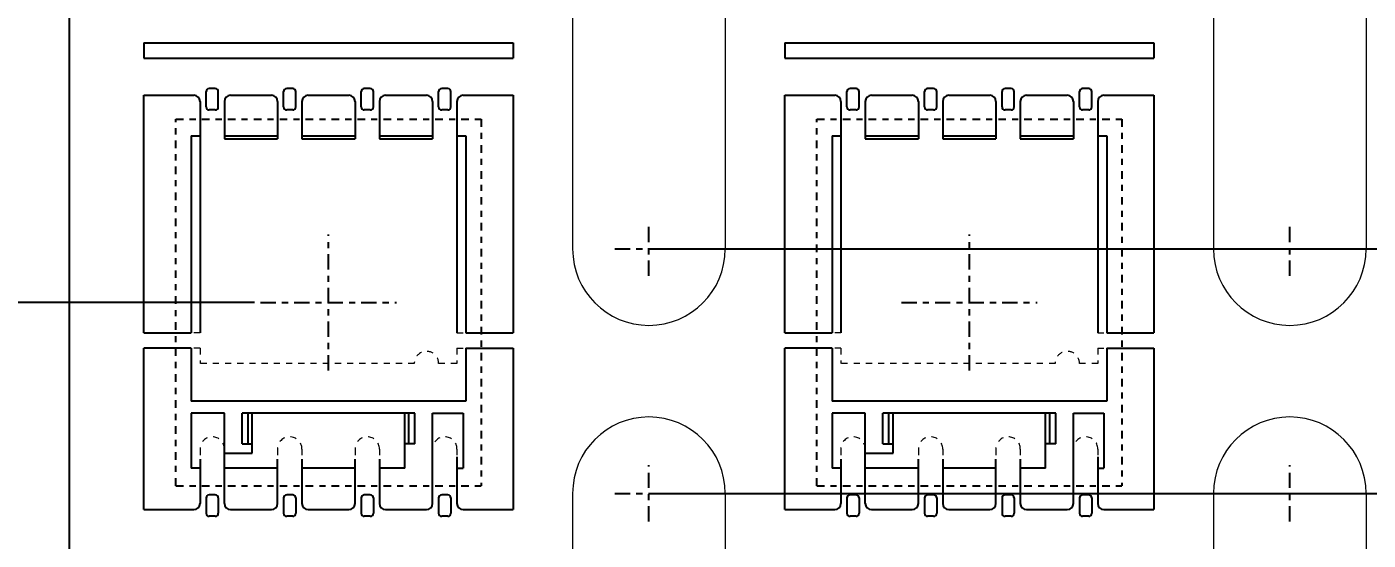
# Model space of a CAD drawing. Header units: inches. Extents: x -1651 to 1053, y -382 to 593.
# Drawn here: x -1620.28 to -1598.3, y 526.17 to 534.57 of the extents above; entities that cross this region are included whole.
import ezdxf

# ---------------------------------------------------------------- set-up
doc = ezdxf.new("R2010")
doc.units = ezdxf.units.IN
doc.header["$LTSCALE"] = 0.1
doc.header["$MEASUREMENT"] = 0
doc.linetypes.add('CENTER', pattern=[2, 1.25, -0.25, 0.25, -0.25])
doc.linetypes.add('HIDDEN', pattern=[0.375, 0.25, -0.125])
doc.layers.add('1D', color=4, linetype='Continuous', lineweight=9)
doc.layers.add('P-L', color=7, linetype='HIDDEN', lineweight=13)
doc.layers.add('3', color=7, linetype='Continuous')
doc.layers.add('3D', color=4, linetype='Continuous')
doc.styles.add('TEXT-1', font='simplex.shx')
doc.dimstyles.new('DM-1-1', dxfattribs={"dimtxt": 1, "dimasz": 1, "dimexe": 0.25, "dimexo": 0.1, "dimgap": 0.2, "dimtad": 0, "dimdec": 3, "dimzin": 0, "dimdsep": 46, "dimtxsty": 'TEXT-1', "dimcen": 0.09, "dimclrd": 256, "dimclre": 256, "dimclrt": 256, "dimadec": 0, "dimazin": 0, "dimtfac": 1, "dimtdec": 3, "dimtofl": 0, "dimtmove": 0, "dimatfit": 0, "dimfxl": 1, "dimtolj": 1, "dimtzin": 0, "dimarcsym": 0})

# ---------------------------------------------------------------- blocks, each defined once
blk = doc.blocks.new('*D73')
at = {"layer": '1D', "lineweight": -2, "transparency": 16777216}
blk.add_line((-1615.99, 507.632), (-1627.848, 507.632), dxfattribs=at)
at = {"layer": 'Defpoints', "color": 0, "transparency": 16777216}
for p in [(-1615.334, 579.232), (-1627.848, 507.632), (-1615.89, 507.632)]:
    blk.add_point(p, dxfattribs=at)
at = {"layer": '1D', "transparency": 16777216, "insert": (-1630.429, 507.632), "char_height": 1, "attachment_point": 5, "style": 'TEXT-1'}
blk.add_mtext('\\A1;71.600', dxfattribs=at)
blk = doc.blocks.new('*D76')
at = {"layer": '1D', "lineweight": -2, "transparency": 16777216}
for p, q in [((-1596.2, 505.932), (-1591.544, 505.932)), ((-1591.544, 505.932), (-1589.544, 505.928)), ((-1589.544, 505.928), (-1587.544, 505.928))]:
    blk.add_line(p, q, dxfattribs=at)
at = {"layer": 'Defpoints', "color": 0, "transparency": 16777216}
for p in [(-1615.334, 579.232), (-1596.3, 505.932), (-1587.544, 505.928)]:
    blk.add_point(p, dxfattribs=at)
at = {"layer": '1D', "transparency": 16777216, "insert": (-1584.868, 505.928), "char_height": 1, "attachment_point": 5, "style": 'TEXT-1'}
blk.add_mtext('\\A1;73.300', dxfattribs=at)
blk = doc.blocks.new('*D53')
at = {"layer": '1D', "lineweight": -2, "transparency": 16777216}
for p, q in [((-1626.398, 530.071), (-1628.398, 530.071)), ((-1624.398, 530.057), (-1626.398, 530.071)), ((-1616.547, 530.057), (-1624.398, 530.057))]:
    blk.add_line(p, q, dxfattribs=at)
at = {"layer": 'Defpoints', "color": 0, "transparency": 16777216}
for p in [(-1615.334, 579.232), (-1628.398, 530.071), (-1616.447, 530.057)]:
    blk.add_point(p, dxfattribs=at)
at = {"layer": '1D', "transparency": 16777216, "insert": (-1630.979, 530.071), "char_height": 1, "attachment_point": 5, "style": 'TEXT-1'}
blk.add_mtext('\\A1;49.175', dxfattribs=at)
blk = doc.blocks.new('*D54')
at = {"layer": '1D', "lineweight": -2, "transparency": 16777216}
for p, q in [((-1625.928, 521.79), (-1627.928, 521.79)), ((-1623.928, 521.807), (-1625.928, 521.79)), ((-1616.547, 521.807), (-1623.928, 521.807))]:
    blk.add_line(p, q, dxfattribs=at)
at = {"layer": 'Defpoints', "color": 0, "transparency": 16777216}
for p in [(-1615.334, 579.232), (-1627.928, 521.79), (-1616.447, 521.807)]:
    blk.add_point(p, dxfattribs=at)
at = {"layer": '1D', "transparency": 16777216, "insert": (-1630.604, 521.79), "char_height": 1, "attachment_point": 5, "style": 'TEXT-1'}
blk.add_mtext('\\A1;57.425', dxfattribs=at)
blk = doc.blocks.new('*D55')
at = {"layer": '1D', "lineweight": -2, "transparency": 16777216}
for p, q in [((-1626.011, 513.566), (-1628.011, 513.566)), ((-1624.011, 513.557), (-1626.011, 513.566)), ((-1616.547, 513.557), (-1624.011, 513.557))]:
    blk.add_line(p, q, dxfattribs=at)
at = {"layer": 'Defpoints', "color": 0, "transparency": 16777216}
for p in [(-1615.334, 579.232), (-1628.011, 513.566), (-1616.447, 513.557)]:
    blk.add_point(p, dxfattribs=at)
at = {"layer": '1D', "transparency": 16777216, "insert": (-1630.687, 513.566), "char_height": 1, "attachment_point": 5, "style": 'TEXT-1'}
blk.add_mtext('\\A1;65.675', dxfattribs=at)
blk = doc.blocks.new('*D78')
at = {"layer": '1D', "lineweight": -2, "transparency": 16777216}
blk.add_line((-1615.334, 506.976), (-1615.334, 500.266), dxfattribs=at)
at = {"layer": 'Defpoints', "color": 0, "transparency": 16777216}
for p in [(-1615.334, 579.232), (-1615.334, 507.076), (-1615.334, 500.266)]:
    blk.add_point(p, dxfattribs=at)
at = {"layer": '1D', "transparency": 16777216, "insert": (-1615.334, 498.066), "char_height": 1, "attachment_point": 5, "rotation": 90, "style": 'TEXT-1'}
blk.add_mtext('\\A1;0.000', dxfattribs=at)
blk = doc.blocks.new('*D79')
at = {"layer": '1D', "lineweight": -2, "transparency": 16777216}
blk.add_line((-1610.084, 506.976), (-1610.084, 500.241), dxfattribs=at)
at = {"layer": 'Defpoints', "color": 0, "transparency": 16777216}
for p in [(-1615.334, 579.232), (-1610.084, 507.076), (-1610.084, 500.241)]:
    blk.add_point(p, dxfattribs=at)
at = {"layer": '1D', "transparency": 16777216, "insert": (-1610.084, 498.041), "char_height": 1, "attachment_point": 5, "rotation": 90, "style": 'TEXT-1'}
blk.add_mtext('\\A1;5.250', dxfattribs=at)
blk = doc.blocks.new('*D80')
at = {"layer": '1D', "lineweight": -2, "transparency": 16777216}
blk.add_line((-1604.834, 506.976), (-1604.834, 501.064), dxfattribs=at)
at = {"layer": 'Defpoints', "color": 0, "transparency": 16777216}
for p in [(-1615.334, 579.232), (-1604.834, 507.076), (-1604.834, 501.064)]:
    blk.add_point(p, dxfattribs=at)
at = {"layer": '1D', "transparency": 16777216, "insert": (-1604.834, 498.483), "char_height": 1, "attachment_point": 5, "rotation": 90, "style": 'TEXT-1'}
blk.add_mtext('\\A1;10.500', dxfattribs=at)
blk = doc.blocks.new('*D81')
at = {"layer": '1D', "lineweight": -2, "transparency": 16777216}
blk.add_line((-1599.584, 506.976), (-1599.584, 501.064), dxfattribs=at)
at = {"layer": 'Defpoints', "color": 0, "transparency": 16777216}
for p in [(-1615.334, 579.232), (-1599.584, 507.076), (-1599.584, 501.064)]:
    blk.add_point(p, dxfattribs=at)
at = {"layer": '1D', "transparency": 16777216, "insert": (-1599.584, 498.483), "char_height": 1, "attachment_point": 5, "rotation": 90, "style": 'TEXT-1'}
blk.add_mtext('\\A1;15.750', dxfattribs=at)
blk = doc.blocks.new('*D115')
at = {"layer": '1D', "lineweight": -2, "transparency": 16777216}
blk.add_line((-1612.309, 505.932), (-1612.309, 500.168), dxfattribs=at)
at = {"layer": 'Defpoints', "color": 0, "transparency": 16777216}
for p in [(-1615.334, 579.232), (-1612.309, 506.032), (-1612.309, 500.168)]:
    blk.add_point(p, dxfattribs=at)
at = {"layer": '1D', "transparency": 16777216, "insert": (-1612.309, 497.968), "char_height": 1, "attachment_point": 5, "rotation": 90, "style": 'TEXT-1'}
blk.add_mtext('\\A1;3.025', dxfattribs=at)
blk = doc.blocks.new('*D116')
at = {"layer": '1D', "lineweight": -2, "transparency": 16777216}
blk.add_line((-1607.859, 505.932), (-1607.859, 500.237), dxfattribs=at)
at = {"layer": 'Defpoints', "color": 0, "transparency": 16777216}
for p in [(-1615.334, 579.232), (-1607.859, 506.032), (-1607.859, 500.237)]:
    blk.add_point(p, dxfattribs=at)
at = {"layer": '1D', "transparency": 16777216, "insert": (-1607.859, 498.037), "char_height": 1, "attachment_point": 5, "rotation": 90, "style": 'TEXT-1'}
blk.add_mtext('\\A1;7.475', dxfattribs=at)
blk = doc.blocks.new('*D117')
at = {"layer": '1D', "lineweight": -2, "transparency": 16777216}
blk.add_line((-1612.409, 509.307), (-1627.762, 509.307), dxfattribs=at)
at = {"layer": 'Defpoints', "color": 0, "transparency": 16777216}
for p in [(-1615.334, 579.232), (-1627.762, 509.307), (-1612.309, 509.307)]:
    blk.add_point(p, dxfattribs=at)
at = {"layer": '1D', "transparency": 16777216, "insert": (-1630.438, 509.307), "char_height": 1, "attachment_point": 5, "style": 'TEXT-1'}
blk.add_mtext('\\A1;69.925', dxfattribs=at)
blk = doc.blocks.new('*D121')
at = {"layer": '1D', "lineweight": -2, "transparency": 16777216}
blk.add_line((-1609.984, 511.932), (-1587.544, 511.932), dxfattribs=at)
at = {"layer": 'Defpoints', "color": 0, "transparency": 16777216}
for p in [(-1615.334, 579.232), (-1610.084, 511.932), (-1587.544, 511.932)]:
    blk.add_point(p, dxfattribs=at)
at = {"layer": '1D', "transparency": 16777216, "insert": (-1584.868, 511.932), "char_height": 1, "attachment_point": 5, "style": 'TEXT-1'}
blk.add_mtext('\\A1;67.300', dxfattribs=at)
blk = doc.blocks.new('*D122')
at = {"layer": '1D', "lineweight": -2, "transparency": 16777216}
blk.add_line((-1599.484, 517.432), (-1587.544, 517.432), dxfattribs=at)
at = {"layer": 'Defpoints', "color": 0, "transparency": 16777216}
for p in [(-1615.334, 579.232), (-1599.584, 517.432), (-1587.544, 517.432)]:
    blk.add_point(p, dxfattribs=at)
at = {"layer": '1D', "transparency": 16777216, "insert": (-1584.963, 517.432), "char_height": 1, "attachment_point": 5, "style": 'TEXT-1'}
blk.add_mtext('\\A1;61.800', dxfattribs=at)
blk = doc.blocks.new('*D123')
at = {"layer": '1D', "lineweight": -2, "transparency": 16777216}
blk.add_line((-1599.484, 521.432), (-1587.544, 521.432), dxfattribs=at)
at = {"layer": 'Defpoints', "color": 0, "transparency": 16777216}
for p in [(-1615.334, 579.232), (-1599.584, 521.432), (-1587.544, 521.432)]:
    blk.add_point(p, dxfattribs=at)
at = {"layer": '1D', "transparency": 16777216, "insert": (-1584.868, 521.432), "char_height": 1, "attachment_point": 5, "style": 'TEXT-1'}
blk.add_mtext('\\A1;57.800', dxfattribs=at)
blk = doc.blocks.new('*D124')
at = {"layer": '1D', "lineweight": -2, "transparency": 16777216}
blk.add_line((-1609.984, 526.932), (-1587.544, 526.932), dxfattribs=at)
at = {"layer": 'Defpoints', "color": 0, "transparency": 16777216}
for p in [(-1615.334, 579.232), (-1610.084, 526.932), (-1587.544, 526.932)]:
    blk.add_point(p, dxfattribs=at)
at = {"layer": '1D', "transparency": 16777216, "insert": (-1584.868, 526.932), "char_height": 1, "attachment_point": 5, "style": 'TEXT-1'}
blk.add_mtext('\\A1;52.300', dxfattribs=at)
blk = doc.blocks.new('*D125')
at = {"layer": '1D', "lineweight": -2, "transparency": 16777216}
blk.add_line((-1609.984, 530.932), (-1587.544, 530.932), dxfattribs=at)
at = {"layer": 'Defpoints', "color": 0, "transparency": 16777216}
for p in [(-1615.334, 579.232), (-1610.084, 530.932), (-1587.544, 530.932)]:
    blk.add_point(p, dxfattribs=at)
at = {"layer": '1D', "transparency": 16777216, "insert": (-1584.868, 530.932), "char_height": 1, "attachment_point": 5, "style": 'TEXT-1'}
blk.add_mtext('\\A1;48.300', dxfattribs=at)
blk = doc.blocks.new('*D149')
at = {"layer": '1D', "lineweight": -2, "transparency": 16777216}
blk.add_line((-1612.409, 506.032), (-1627.744, 506.032), dxfattribs=at)
at = {"layer": 'Defpoints', "color": 0, "transparency": 16777216}
for p in [(-1615.334, 579.232), (-1627.744, 506.032), (-1612.309, 506.032)]:
    blk.add_point(p, dxfattribs=at)
at = {"layer": '1D', "transparency": 16777216, "insert": (-1630.42, 506.032), "char_height": 1, "attachment_point": 5, "style": 'TEXT-1'}
blk.add_mtext('\\A1;73.200', dxfattribs=at)

msp = doc.modelspace()

# ---------------------------------------------------------------- linework, layer by layer
at = {"layer": '1D', "color": 0}
for p, q in [((-1611.33377, 550.93201), (-1611.33377, 530.93201)), ((-1608.83377, 550.93201), (-1608.83377, 530.93201)), ((-1600.83375, 538.93201), (-1600.83375, 530.93201)), ((-1598.33375, 538.93201), (-1598.33375, 530.93201)), ((-1611.33377, 526.93201), (-1611.33377, 511.93201)), ((-1608.83377, 526.93201), (-1608.83377, 511.93201)), ((-1600.83375, 526.93201), (-1600.83375, 521.43201)), ((-1598.33375, 526.93201), (-1598.33375, 521.43201))]:
    msp.add_line(p, q, dxfattribs=at)
for centre, start, end in [((-1610.08377, 530.93201), 180, 0), ((-1599.58375, 530.93201), 180, 0), ((-1610.08377, 526.93201), 0, 180), ((-1599.58375, 526.93201), 0, 180)]:
    msp.add_arc(centre, 1.25, start, end, dxfattribs=at)
at = {"layer": '3'}
for p, q in [((-1619.58375, 580.20041), (-1619.58375, 506.66361)), ((-1618.35875, 534.30701), (-1612.30875, 534.30701)), ((-1618.35875, 534.30701), (-1618.35875, 534.05701)), ((-1612.30875, 534.30701), (-1612.30875, 534.05701)), ((-1607.85875, 534.30701), (-1601.80875, 534.30701)), ((-1607.85875, 534.30701), (-1607.85875, 534.05701)), ((-1601.80875, 534.30701), (-1601.80875, 534.05701)), ((-1618.35875, 534.05701), (-1612.30875, 534.05701)), ((-1607.85875, 534.05701), (-1601.80875, 534.05701)), ((-1618.35875, 529.55701), (-1618.35875, 533.44701)), ((-1618.35875, 533.44701), (-1617.53875, 533.44701)), ((-1617.33875, 533.25701), (-1617.33875, 533.50701)), ((-1617.18875, 533.55701), (-1617.28875, 533.55701)), ((-1617.13875, 533.25701), (-1617.13875, 533.50701)), ((-1616.93875, 533.44701), (-1616.26875, 533.44701)), ((-1616.06875, 533.25701), (-1616.06875, 533.50701)), ((-1615.91875, 533.55701), (-1616.01875, 533.55701)), ((-1615.86875, 533.25701), (-1615.86875, 533.50701)), ((-1615.66875, 533.44701), (-1614.99875, 533.44701)), ((-1614.79875, 533.25701), (-1614.79875, 533.50701)), ((-1614.64875, 533.55701), (-1614.74875, 533.55701)), ((-1614.59875, 533.25701), (-1614.59875, 533.50701)), ((-1614.39875, 533.44701), (-1613.72875, 533.44701)), ((-1613.52875, 533.25701), (-1613.52875, 533.50701)), ((-1613.37875, 533.55701), (-1613.47875, 533.55701)), ((-1613.32875, 533.25701), (-1613.32875, 533.50701)), ((-1613.12875, 533.44701), (-1612.30875, 533.44701)), ((-1612.30875, 533.44701), (-1612.30875, 529.55701)), ((-1607.85875, 529.55701), (-1607.85875, 533.44701)), ((-1607.85875, 533.44701), (-1607.03875, 533.44701)), ((-1606.83875, 533.25701), (-1606.83875, 533.50701)), ((-1606.68875, 533.55701), (-1606.78875, 533.55701)), ((-1606.63875, 533.25701), (-1606.63875, 533.50701)), ((-1606.43875, 533.44701), (-1605.76875, 533.44701)), ((-1605.56875, 533.25701), (-1605.56875, 533.50701)), ((-1605.41875, 533.55701), (-1605.51875, 533.55701)), ((-1605.36875, 533.25701), (-1605.36875, 533.50701)), ((-1605.16875, 533.44701), (-1604.49875, 533.44701)), ((-1604.29875, 533.25701), (-1604.29875, 533.50701)), ((-1604.14875, 533.55701), (-1604.24875, 533.55701)), ((-1604.09875, 533.25701), (-1604.09875, 533.50701)), ((-1603.89875, 533.44701), (-1603.22875, 533.44701)), ((-1603.02875, 533.25701), (-1603.02875, 533.50701)), ((-1602.87875, 533.55701), (-1602.97875, 533.55701)), ((-1602.82875, 533.25701), (-1602.82875, 533.50701)), ((-1602.62875, 533.44701), (-1601.80875, 533.44701)), ((-1601.80875, 533.44701), (-1601.80875, 529.55701)), ((-1617.43875, 533.34701), (-1617.43875, 532.83201)), ((-1617.18875, 533.20701), (-1617.28875, 533.20701)), ((-1617.03875, 533.34701), (-1617.03875, 532.83201)), ((-1616.16875, 533.34701), (-1616.16875, 532.83201)), ((-1615.91875, 533.20701), (-1616.01875, 533.20701)), ((-1615.76875, 533.34701), (-1615.76875, 532.83201)), ((-1614.89875, 533.34701), (-1614.89875, 532.83201)), ((-1614.64875, 533.20701), (-1614.74875, 533.20701)), ((-1614.49875, 533.34701), (-1614.49875, 532.83201)), ((-1613.62875, 533.34701), (-1613.62875, 532.83201)), ((-1613.37875, 533.20701), (-1613.47875, 533.20701)), ((-1613.22875, 533.34701), (-1613.22875, 532.83201)), ((-1606.93875, 533.34701), (-1606.93875, 532.83201)), ((-1606.68875, 533.20701), (-1606.78875, 533.20701)), ((-1606.53875, 533.34701), (-1606.53875, 532.83201)), ((-1605.66875, 533.34701), (-1605.66875, 532.83201)), ((-1605.41875, 533.20701), (-1605.51875, 533.20701)), ((-1605.26875, 533.34701), (-1605.26875, 532.83201)), ((-1604.39875, 533.34701), (-1604.39875, 532.83201)), ((-1604.14875, 533.20701), (-1604.24875, 533.20701)), ((-1603.99875, 533.34701), (-1603.99875, 532.83201)), ((-1603.12875, 533.34701), (-1603.12875, 532.83201)), ((-1602.87875, 533.20701), (-1602.97875, 533.20701)), ((-1602.72875, 533.34701), (-1602.72875, 532.83201)), ((-1617.58374, 532.78202), (-1617.58374, 529.55701)), ((-1617.58374, 532.78202), (-1617.43875, 532.78202)), ((-1617.43875, 532.83201), (-1617.43875, 529.55701)), ((-1617.03875, 532.83201), (-1617.03875, 532.73202)), ((-1617.03875, 532.78202), (-1616.16875, 532.78202)), ((-1617.03875, 532.73202), (-1616.16875, 532.73202)), ((-1616.16875, 532.83201), (-1616.16875, 532.73202)), ((-1615.76875, 532.83201), (-1615.76875, 532.73202)), ((-1615.76875, 532.78202), (-1614.89875, 532.78202)), ((-1615.76875, 532.73202), (-1614.89875, 532.73202)), ((-1614.89875, 532.83201), (-1614.89875, 532.73202)), ((-1614.49875, 532.83201), (-1614.49875, 532.73202)), ((-1614.49875, 532.78202), (-1613.62875, 532.78202)), ((-1614.49875, 532.73202), (-1613.62874, 532.73202)), ((-1613.62875, 532.83201), (-1613.62875, 532.73202)), ((-1613.22875, 532.83201), (-1613.22875, 529.55701)), ((-1613.22875, 532.78202), (-1613.08375, 532.78202)), ((-1613.08375, 532.78202), (-1613.08375, 529.55701)), ((-1607.08374, 532.78202), (-1607.08374, 529.55701)), ((-1607.08374, 532.78202), (-1606.93875, 532.78202)), ((-1606.93875, 532.83201), (-1606.93875, 529.55701)), ((-1606.53875, 532.83201), (-1606.53875, 532.73202)), ((-1606.53875, 532.78202), (-1605.66875, 532.78202)), ((-1606.53875, 532.73202), (-1605.66875, 532.73202)), ((-1605.66875, 532.83201), (-1605.66875, 532.73202)), ((-1605.26875, 532.83201), (-1605.26875, 532.73202)), ((-1605.26875, 532.78202), (-1604.39875, 532.78202)), ((-1605.26875, 532.73202), (-1604.39875, 532.73202)), ((-1604.39875, 532.83201), (-1604.39875, 532.73202)), ((-1603.99875, 532.83201), (-1603.99875, 532.73202)), ((-1603.99875, 532.78202), (-1603.12875, 532.78202)), ((-1603.99875, 532.73202), (-1603.12874, 532.73202)), ((-1603.12875, 532.83201), (-1603.12875, 532.73202)), ((-1602.72875, 532.83201), (-1602.72875, 529.55701)), ((-1602.72875, 532.78202), (-1602.58375, 532.78202)), ((-1602.58375, 532.78202), (-1602.58375, 529.55701)), ((-1618.35875, 529.55701), (-1617.58374, 529.55701)), ((-1613.08375, 529.55702), (-1612.30875, 529.55701)), ((-1607.85875, 529.55701), (-1607.08374, 529.55701)), ((-1602.58375, 529.55702), (-1601.80875, 529.55701)), ((-1618.35875, 526.66701), (-1618.35875, 529.30701)), ((-1617.58375, 529.30701), (-1618.35875, 529.30701)), ((-1617.58375, 529.30701), (-1617.58375, 528.44202)), ((-1613.08375, 529.30701), (-1612.30875, 529.30701)), ((-1613.08375, 529.30701), (-1613.08375, 528.44201)), ((-1612.30875, 529.30701), (-1612.30875, 526.66701)), ((-1607.85875, 526.66701), (-1607.85875, 529.30701)), ((-1607.08375, 529.30701), (-1607.85875, 529.30701)), ((-1607.08375, 529.30701), (-1607.08375, 528.44202)), ((-1602.58375, 529.30701), (-1601.80875, 529.30701)), ((-1602.58375, 529.30701), (-1602.58375, 528.44201)), ((-1601.80875, 529.30701), (-1601.80875, 526.66701)), ((-1613.08375, 528.44201), (-1617.58375, 528.44202)), ((-1602.58375, 528.44201), (-1607.08375, 528.44202)), ((-1617.03875, 528.24186), (-1617.58375, 528.24186)), ((-1617.58375, 528.24186), (-1617.58375, 527.34186)), ((-1617.03875, 526.76701), (-1617.03875, 528.24186)), ((-1613.91872, 528.24186), (-1616.74877, 528.24186)), ((-1616.74877, 527.74186), (-1616.74877, 528.24186)), ((-1616.65073, 527.74186), (-1616.65073, 528.24186)), ((-1616.58375, 527.59186), (-1616.58375, 528.24186)), ((-1614.08375, 527.34186), (-1614.08375, 528.24186)), ((-1614.01676, 527.74186), (-1614.01676, 528.24186)), ((-1613.91872, 527.74186), (-1613.91872, 528.24186)), ((-1613.62875, 526.76701), (-1613.62875, 528.24186)), ((-1613.62875, 528.24186), (-1613.12875, 528.24186)), ((-1613.12875, 528.24186), (-1613.12875, 527.34186)), ((-1606.53875, 528.24186), (-1607.08375, 528.24186)), ((-1607.08375, 528.24186), (-1607.08375, 527.34186)), ((-1606.53875, 526.76701), (-1606.53875, 528.24186)), ((-1603.41872, 528.24186), (-1606.24877, 528.24186)), ((-1606.24877, 527.74186), (-1606.24877, 528.24186)), ((-1606.15073, 527.74186), (-1606.15073, 528.24186)), ((-1606.08375, 527.59186), (-1606.08375, 528.24186)), ((-1603.58375, 527.34186), (-1603.58375, 528.24186)), ((-1603.51676, 527.74186), (-1603.51676, 528.24186)), ((-1603.41872, 527.74186), (-1603.41872, 528.24186)), ((-1603.12875, 526.76701), (-1603.12875, 528.24186)), ((-1603.12875, 528.24186), (-1602.62875, 528.24186)), ((-1602.62875, 528.24186), (-1602.62875, 527.34186)), ((-1616.74877, 527.74186), (-1616.58375, 527.74186)), ((-1613.91872, 527.74186), (-1614.08375, 527.74186)), ((-1606.24877, 527.74186), (-1606.08375, 527.74186)), ((-1603.41872, 527.74186), (-1603.58375, 527.74186)), ((-1617.43875, 527.49186), (-1617.43875, 526.76701)), ((-1617.03875, 527.59186), (-1616.58375, 527.59186)), ((-1616.16875, 526.76701), (-1616.16875, 527.49186)), ((-1615.76875, 527.49186), (-1615.76875, 526.76701)), ((-1614.89875, 526.76701), (-1614.89875, 527.49186)), ((-1614.49875, 527.49186), (-1614.49875, 526.76701)), ((-1613.22875, 527.52808), (-1613.22875, 526.76701)), ((-1606.93875, 527.49186), (-1606.93875, 526.76701)), ((-1606.53875, 527.59186), (-1606.08375, 527.59186)), ((-1605.66875, 526.76701), (-1605.66875, 527.49186)), ((-1605.26875, 527.49186), (-1605.26875, 526.76701)), ((-1604.39875, 526.76701), (-1604.39875, 527.49186)), ((-1603.99875, 527.49186), (-1603.99875, 526.76701)), ((-1602.72875, 527.52808), (-1602.72875, 526.76701)), ((-1617.43875, 527.34186), (-1617.58375, 527.34186)), ((-1616.16875, 527.34186), (-1617.03875, 527.34186)), ((-1614.89875, 527.34186), (-1615.76875, 527.34186)), ((-1614.08375, 527.34186), (-1614.49875, 527.34186)), ((-1613.22875, 527.34186), (-1613.12875, 527.34186)), ((-1606.93875, 527.34186), (-1607.08375, 527.34186)), ((-1605.66875, 527.34186), (-1606.53875, 527.34186)), ((-1604.39875, 527.34186), (-1605.26875, 527.34186)), ((-1603.58375, 527.34186), (-1603.99875, 527.34186)), ((-1602.72875, 527.34186), (-1602.62875, 527.34186)), ((-1617.33875, 526.85701), (-1617.33875, 526.60701)), ((-1617.18875, 526.90701), (-1617.28875, 526.90701)), ((-1617.13875, 526.85701), (-1617.13875, 526.60701)), ((-1616.06875, 526.85701), (-1616.06875, 526.60701)), ((-1615.91875, 526.90701), (-1616.01875, 526.90701)), ((-1615.86875, 526.85701), (-1615.86875, 526.60701)), ((-1614.79875, 526.85701), (-1614.79875, 526.60701)), ((-1614.64875, 526.90701), (-1614.74875, 526.90701)), ((-1614.59875, 526.85701), (-1614.59875, 526.60701)), ((-1613.52875, 526.85701), (-1613.52875, 526.60701)), ((-1613.37875, 526.90701), (-1613.47875, 526.90701)), ((-1613.32875, 526.85701), (-1613.32875, 526.60701)), ((-1606.83875, 526.85701), (-1606.83875, 526.60701)), ((-1606.68875, 526.90701), (-1606.78875, 526.90701)), ((-1606.63875, 526.85701), (-1606.63875, 526.60701)), ((-1605.56875, 526.85701), (-1605.56875, 526.60701)), ((-1605.41875, 526.90701), (-1605.51875, 526.90701)), ((-1605.36875, 526.85701), (-1605.36875, 526.60701)), ((-1604.29875, 526.85701), (-1604.29875, 526.60701)), ((-1604.14875, 526.90701), (-1604.24875, 526.90701)), ((-1604.09875, 526.85701), (-1604.09875, 526.60701)), ((-1603.02875, 526.85701), (-1603.02875, 526.60701)), ((-1602.87875, 526.90701), (-1602.97875, 526.90701)), ((-1602.82875, 526.85701), (-1602.82875, 526.60701)), ((-1618.35875, 526.66701), (-1617.53875, 526.66701)), ((-1616.93875, 526.66701), (-1616.26875, 526.66701)), ((-1615.66875, 526.66701), (-1614.99875, 526.66701)), ((-1614.39875, 526.66701), (-1613.72875, 526.66701)), ((-1613.12875, 526.66701), (-1612.30875, 526.66701)), ((-1607.85875, 526.66701), (-1607.03875, 526.66701)), ((-1606.43875, 526.66701), (-1605.76875, 526.66701)), ((-1605.16875, 526.66701), (-1604.49875, 526.66701)), ((-1603.89875, 526.66701), (-1603.22875, 526.66701)), ((-1602.62875, 526.66701), (-1601.80875, 526.66701)), ((-1617.18875, 526.55701), (-1617.28875, 526.55701)), ((-1615.91875, 526.55701), (-1616.01875, 526.55701)), ((-1614.64875, 526.55701), (-1614.74875, 526.55701)), ((-1613.37875, 526.55701), (-1613.47875, 526.55701)), ((-1606.68875, 526.55701), (-1606.78875, 526.55701)), ((-1605.41875, 526.55701), (-1605.51875, 526.55701)), ((-1604.14875, 526.55701), (-1604.24875, 526.55701)), ((-1602.87875, 526.55701), (-1602.97875, 526.55701))]:
    msp.add_line(p, q, dxfattribs=at)
for centre, radius, start, end in [((-1617.53875, 533.34701), 0.1, 0, 90), ((-1617.28875, 533.50701), 0.05, 90, 180), ((-1617.18875, 533.50701), 0.05, 0, 90), ((-1616.93875, 533.34701), 0.1, 90, 180), ((-1616.26875, 533.34701), 0.1, 0, 90), ((-1616.01875, 533.50701), 0.05, 90, 180), ((-1615.91875, 533.50701), 0.05, 0, 90), ((-1615.66875, 533.34701), 0.1, 90, 180), ((-1614.99875, 533.34701), 0.1, 0, 90), ((-1614.74875, 533.50701), 0.05, 90, 180), ((-1614.64875, 533.50701), 0.05, 0, 90), ((-1614.39875, 533.34701), 0.1, 90, 180), ((-1613.72875, 533.34701), 0.1, 360, 90), ((-1613.47875, 533.50701), 0.05, 90, 180), ((-1613.37875, 533.50701), 0.05, 0, 90), ((-1613.12875, 533.34701), 0.1, 90, 180), ((-1607.03875, 533.34701), 0.1, 0, 90), ((-1606.78875, 533.50701), 0.05, 90, 180), ((-1606.68875, 533.50701), 0.05, 0, 90), ((-1606.43875, 533.34701), 0.1, 90, 180), ((-1605.76875, 533.34701), 0.1, 0, 90), ((-1605.51875, 533.50701), 0.05, 90, 180), ((-1605.41875, 533.50701), 0.05, 0, 90), ((-1605.16875, 533.34701), 0.1, 90, 180), ((-1604.49875, 533.34701), 0.1, 0, 90), ((-1604.24875, 533.50701), 0.05, 90, 180), ((-1604.14875, 533.50701), 0.05, 0, 90), ((-1603.89875, 533.34701), 0.1, 90, 180), ((-1603.22875, 533.34701), 0.1, 360, 90), ((-1602.97875, 533.50701), 0.05, 90, 180), ((-1602.87875, 533.50701), 0.05, 0, 90), ((-1602.62875, 533.34701), 0.1, 90, 180), ((-1617.28875, 533.25701), 0.05, 180, 270), ((-1617.18875, 533.25701), 0.05, 270, 0), ((-1616.01875, 533.25701), 0.05, 180, 270), ((-1615.91875, 533.25701), 0.05, 270, 0), ((-1614.74875, 533.25701), 0.05, 180, 270), ((-1614.64875, 533.25701), 0.05, 270, 0), ((-1613.47875, 533.25701), 0.05, 180, 270), ((-1613.37875, 533.25701), 0.05, 270, 0), ((-1606.78875, 533.25701), 0.05, 180, 270), ((-1606.68875, 533.25701), 0.05, 270, 0), ((-1605.51875, 533.25701), 0.05, 180, 270), ((-1605.41875, 533.25701), 0.05, 270, 0), ((-1604.24875, 533.25701), 0.05, 180, 270), ((-1604.14875, 533.25701), 0.05, 270, 0), ((-1602.97875, 533.25701), 0.05, 180, 270), ((-1602.87875, 533.25701), 0.05, 270, 0), ((-1617.28875, 526.85701), 0.05, 90, 180), ((-1617.18875, 526.85701), 0.05, 0, 90), ((-1616.01875, 526.85701), 0.05, 90, 180), ((-1615.91875, 526.85701), 0.05, 0, 90), ((-1614.74875, 526.85701), 0.05, 90, 180), ((-1614.64875, 526.85701), 0.05, 0, 90), ((-1613.47875, 526.85701), 0.05, 90, 180), ((-1613.37875, 526.85701), 0.05, 0, 90), ((-1606.78875, 526.85701), 0.05, 90, 180), ((-1606.68875, 526.85701), 0.05, 0, 90), ((-1605.51875, 526.85701), 0.05, 90, 180), ((-1605.41875, 526.85701), 0.05, 0, 90), ((-1604.24875, 526.85701), 0.05, 90, 180), ((-1604.14875, 526.85701), 0.05, 0, 90), ((-1602.97875, 526.85701), 0.05, 90, 180), ((-1602.87875, 526.85701), 0.05, 0, 90), ((-1617.53875, 526.76701), 0.1, 270, 0), ((-1617.28875, 526.60701), 0.05, 180, 270), ((-1617.18875, 526.60701), 0.05, 270, 0), ((-1616.93875, 526.76701), 0.1, 180, 270), ((-1616.26875, 526.76701), 0.1, 270, 0), ((-1616.01875, 526.60701), 0.05, 180, 270), ((-1615.91875, 526.60701), 0.05, 270, 0), ((-1615.66875, 526.76701), 0.1, 180, 270), ((-1614.99875, 526.76701), 0.1, 270, 0), ((-1614.74875, 526.60701), 0.05, 180, 270), ((-1614.64875, 526.60701), 0.05, 270, 0), ((-1614.39875, 526.76701), 0.1, 180, 270), ((-1613.72875, 526.76701), 0.1, 270, 0), ((-1613.47875, 526.60701), 0.05, 180, 270), ((-1613.37875, 526.60701), 0.05, 270, 0), ((-1613.12875, 526.76701), 0.1, 180, 270), ((-1607.03875, 526.76701), 0.1, 270, 0), ((-1606.78875, 526.60701), 0.05, 180, 270), ((-1606.68875, 526.60701), 0.05, 270, 0), ((-1606.43875, 526.76701), 0.1, 180, 270), ((-1605.76875, 526.76701), 0.1, 270, 0), ((-1605.51875, 526.60701), 0.05, 180, 270), ((-1605.41875, 526.60701), 0.05, 270, 0), ((-1605.16875, 526.76701), 0.1, 180, 270), ((-1604.49875, 526.76701), 0.1, 270, 0), ((-1604.24875, 526.60701), 0.05, 180, 270), ((-1604.14875, 526.60701), 0.05, 270, 0), ((-1603.89875, 526.76701), 0.1, 180, 270), ((-1603.22875, 526.76701), 0.1, 270, 0), ((-1602.97875, 526.60701), 0.05, 180, 270), ((-1602.87875, 526.60701), 0.05, 270, 0), ((-1602.62875, 526.76701), 0.1, 180, 270)]:
    msp.add_arc(centre, radius, start, end, dxfattribs=at)
at = {"layer": '3D', "color": 2, "linetype": 'CENTER'}
for p, q in [((-1617.83375, 527.05701), (-1617.83375, 533.05701)), ((-1617.83375, 533.05701), (-1612.83375, 533.05701)), ((-1612.83375, 533.05701), (-1612.83375, 527.05701)), ((-1607.33375, 527.05701), (-1607.33375, 533.05701)), ((-1607.33375, 533.05701), (-1602.33375, 533.05701)), ((-1602.33375, 533.05701), (-1602.33375, 527.05701)), ((-1617.83375, 527.05701), (-1612.83375, 527.05701)), ((-1607.33375, 527.05701), (-1602.33375, 527.05701))]:
    msp.add_line(p, q, dxfattribs=at)
at = {"layer": '3D', "color": 1, "linetype": 'CENTER', "ltscale": 2}
for p, q in [((-1610.08377, 530.49395), (-1610.08377, 531.37008)), ((-1599.58375, 530.49395), (-1599.58375, 531.37008)), ((-1615.33375, 528.94424), (-1615.33375, 531.16979)), ((-1604.83375, 528.94424), (-1604.83375, 531.16979)), ((-1610.64016, 530.93201), (-1609.52739, 530.93201)), ((-1600.14013, 530.93201), (-1599.02736, 530.93201)), ((-1616.44652, 530.05701), (-1614.22097, 530.05701)), ((-1605.94652, 530.05701), (-1603.72097, 530.05701)), ((-1610.08377, 526.4701), (-1610.08377, 527.39392)), ((-1599.58375, 526.4701), (-1599.58375, 527.39392)), ((-1610.64016, 526.93201), (-1609.52739, 526.93201)), ((-1600.14013, 526.93201), (-1599.02736, 526.93201))]:
    msp.add_line(p, q, dxfattribs=at)
at = {"layer": 'P-L', "ltscale": 4}
for p, q in [((-1617.43875, 529.55701), (-1617.58374, 529.55701)), ((-1613.22875, 529.55701), (-1613.08375, 529.55701)), ((-1606.93875, 529.55701), (-1607.08374, 529.55701)), ((-1602.72875, 529.55701), (-1602.58375, 529.55701)), ((-1617.43875, 529.30701), (-1617.58375, 529.30701)), ((-1617.43875, 529.30701), (-1617.43875, 529.05702)), ((-1613.22875, 529.30701), (-1613.08376, 529.30701)), ((-1613.22874, 529.30701), (-1613.22874, 529.05702)), ((-1606.93875, 529.30701), (-1607.08375, 529.30701)), ((-1606.93875, 529.30701), (-1606.93875, 529.05702)), ((-1602.72875, 529.30701), (-1602.58376, 529.30701)), ((-1602.72874, 529.30701), (-1602.72874, 529.05702)), ((-1613.92874, 529.05701), (-1617.43875, 529.05702)), ((-1613.22874, 529.05701), (-1613.52874, 529.05701)), ((-1603.42874, 529.05701), (-1606.93875, 529.05702)), ((-1602.72874, 529.05701), (-1603.02874, 529.05701)), ((-1617.43875, 527.65701), (-1617.43875, 527.49186)), ((-1616.16875, 527.65701), (-1616.16875, 527.49186)), ((-1615.76875, 527.65701), (-1615.76875, 527.49186)), ((-1614.89875, 527.65701), (-1614.89875, 527.49186)), ((-1614.49875, 527.65701), (-1614.49875, 527.49186)), ((-1613.22875, 527.65701), (-1613.22875, 527.52808)), ((-1606.93875, 527.65701), (-1606.93875, 527.49186)), ((-1605.66875, 527.65701), (-1605.66875, 527.49186)), ((-1605.26875, 527.65701), (-1605.26875, 527.49186)), ((-1604.39875, 527.65701), (-1604.39875, 527.49186)), ((-1603.99875, 527.65701), (-1603.99875, 527.49186)), ((-1602.72875, 527.65701), (-1602.72875, 527.52808))]:
    msp.add_line(p, q, dxfattribs=at)
for centre, start, end in [((-1613.72874, 529.05702), 359.997797, 180.001977), ((-1603.22874, 529.05702), 359.997797, 180.001977), ((-1617.23875, 527.65701), 0, 180), ((-1615.96875, 527.65701), 0, 180), ((-1614.69875, 527.65701), 0, 180), ((-1613.42875, 527.65701), 0, 180), ((-1606.73875, 527.65701), 0, 180), ((-1605.46875, 527.65701), 0, 180), ((-1604.19875, 527.65701), 0, 180), ((-1602.92875, 527.65701), 0, 180)]:
    msp.add_arc(centre, 0.2, start, end, dxfattribs=at)

# ---------------------------------------------------------------- dimensions: what is measured, and where the dimension line sits
at = {"layer": '1D'}
for feature_location, offset, dtype, origin, picture, middle in [((-1616.44652, 530.05701), (-11.95152, 0.01426), 0, (-1615.33375, 579.23201), '*D53', (-1630.979, 530.07127)), ((-1616.44652, 513.55701), (-11.56442, 0.00862), 0, (-1615.33375, 579.23201), '*D55', (-1630.68713, 513.56563)), ((-1616.44652, 521.80701), (-11.48131, -0.01692), 0, (-1615.33375, 579.23201), '*D54', (-1630.60402, 521.79009)), ((-1615.89013, 507.63201), (-11.95745, 0), 0, (-1615.33375, 579.23201), '*D73', (-1630.42854, 507.63201)), ((-1612.30875, 506.03201), (-15.43498, 0), 0, (-1615.33375, 579.23201), '*D149', (-1630.41992, 506.03201)), ((-1612.30875, 509.30701), (-15.45312, 0), 0, (-1615.33375, 579.23201), '*D117', (-1630.43806, 509.30701)), ((-1615.333745731, 507.075625752), (0, -6.80985464), 1, (-1615.333745728, 579.232014867), '*D78', (-1615.333745731, 498.065771112)), ((-1596.30001, 505.93201), (8.75595, -0.00356), 0, (-1615.33375, 579.23201), '*D76', (-1584.86787, 505.92845)), ((-1610.08375, 507.07563), (0, -6.8348), 1, (-1615.33375, 579.23201), '*D79', (-1610.08375, 498.04083)), ((-1604.83375, 507.07563), (0, -6.01172), 1, (-1615.33375, 579.23201), '*D80', (-1604.83375, 498.48296)), ((-1599.58375, 507.07563), (0, -6.01172), 1, (-1615.33375, 579.23201), '*D81', (-1599.58375, 498.48296)), ((-1612.30875, 506.03201), (0, -5.8638), 1, (-1615.33375, 579.23201), '*D115', (-1612.30875, 497.96821)), ((-1607.85875, 506.03201), (0, -5.79477), 1, (-1615.33375, 579.23201), '*D116', (-1607.85875, 498.03725))]:
    dim = msp.add_ordinate_dim(feature_location=feature_location, offset=offset, dtype=dtype, origin=origin, dimstyle='DM-1-1', dxfattribs=at)
    dim.commit()
    dim.dimension.update_dxf_attribs({"geometry": picture, "text_midpoint": middle})
at = {"layer": '1D', "color": 0}
for feature_location, offset, picture, middle in [((-1610.08377, 511.93201), (22.53972, 0), '*D121', (-1584.86787, 511.93201)), ((-1599.58375, 517.43201), (12.03969, 0), '*D122', (-1584.96311, 517.43201)), ((-1599.58375, 521.43201), (12.03969, 0), '*D123', (-1584.86787, 521.43201)), ((-1610.08377, 526.93201), (22.53972, 0), '*D124', (-1584.86787, 526.93201)), ((-1610.08377, 530.93201), (22.53972, 0), '*D125', (-1584.86787, 530.93201))]:
    dim = msp.add_ordinate_dim(feature_location=feature_location, offset=offset, dtype=0, origin=(-1615.33375, 579.23201), dimstyle='DM-1-1', dxfattribs=at)
    dim.commit()
    dim.dimension.update_dxf_attribs({"geometry": picture, "text_midpoint": middle})

doc.saveas('drawing.dxf')
